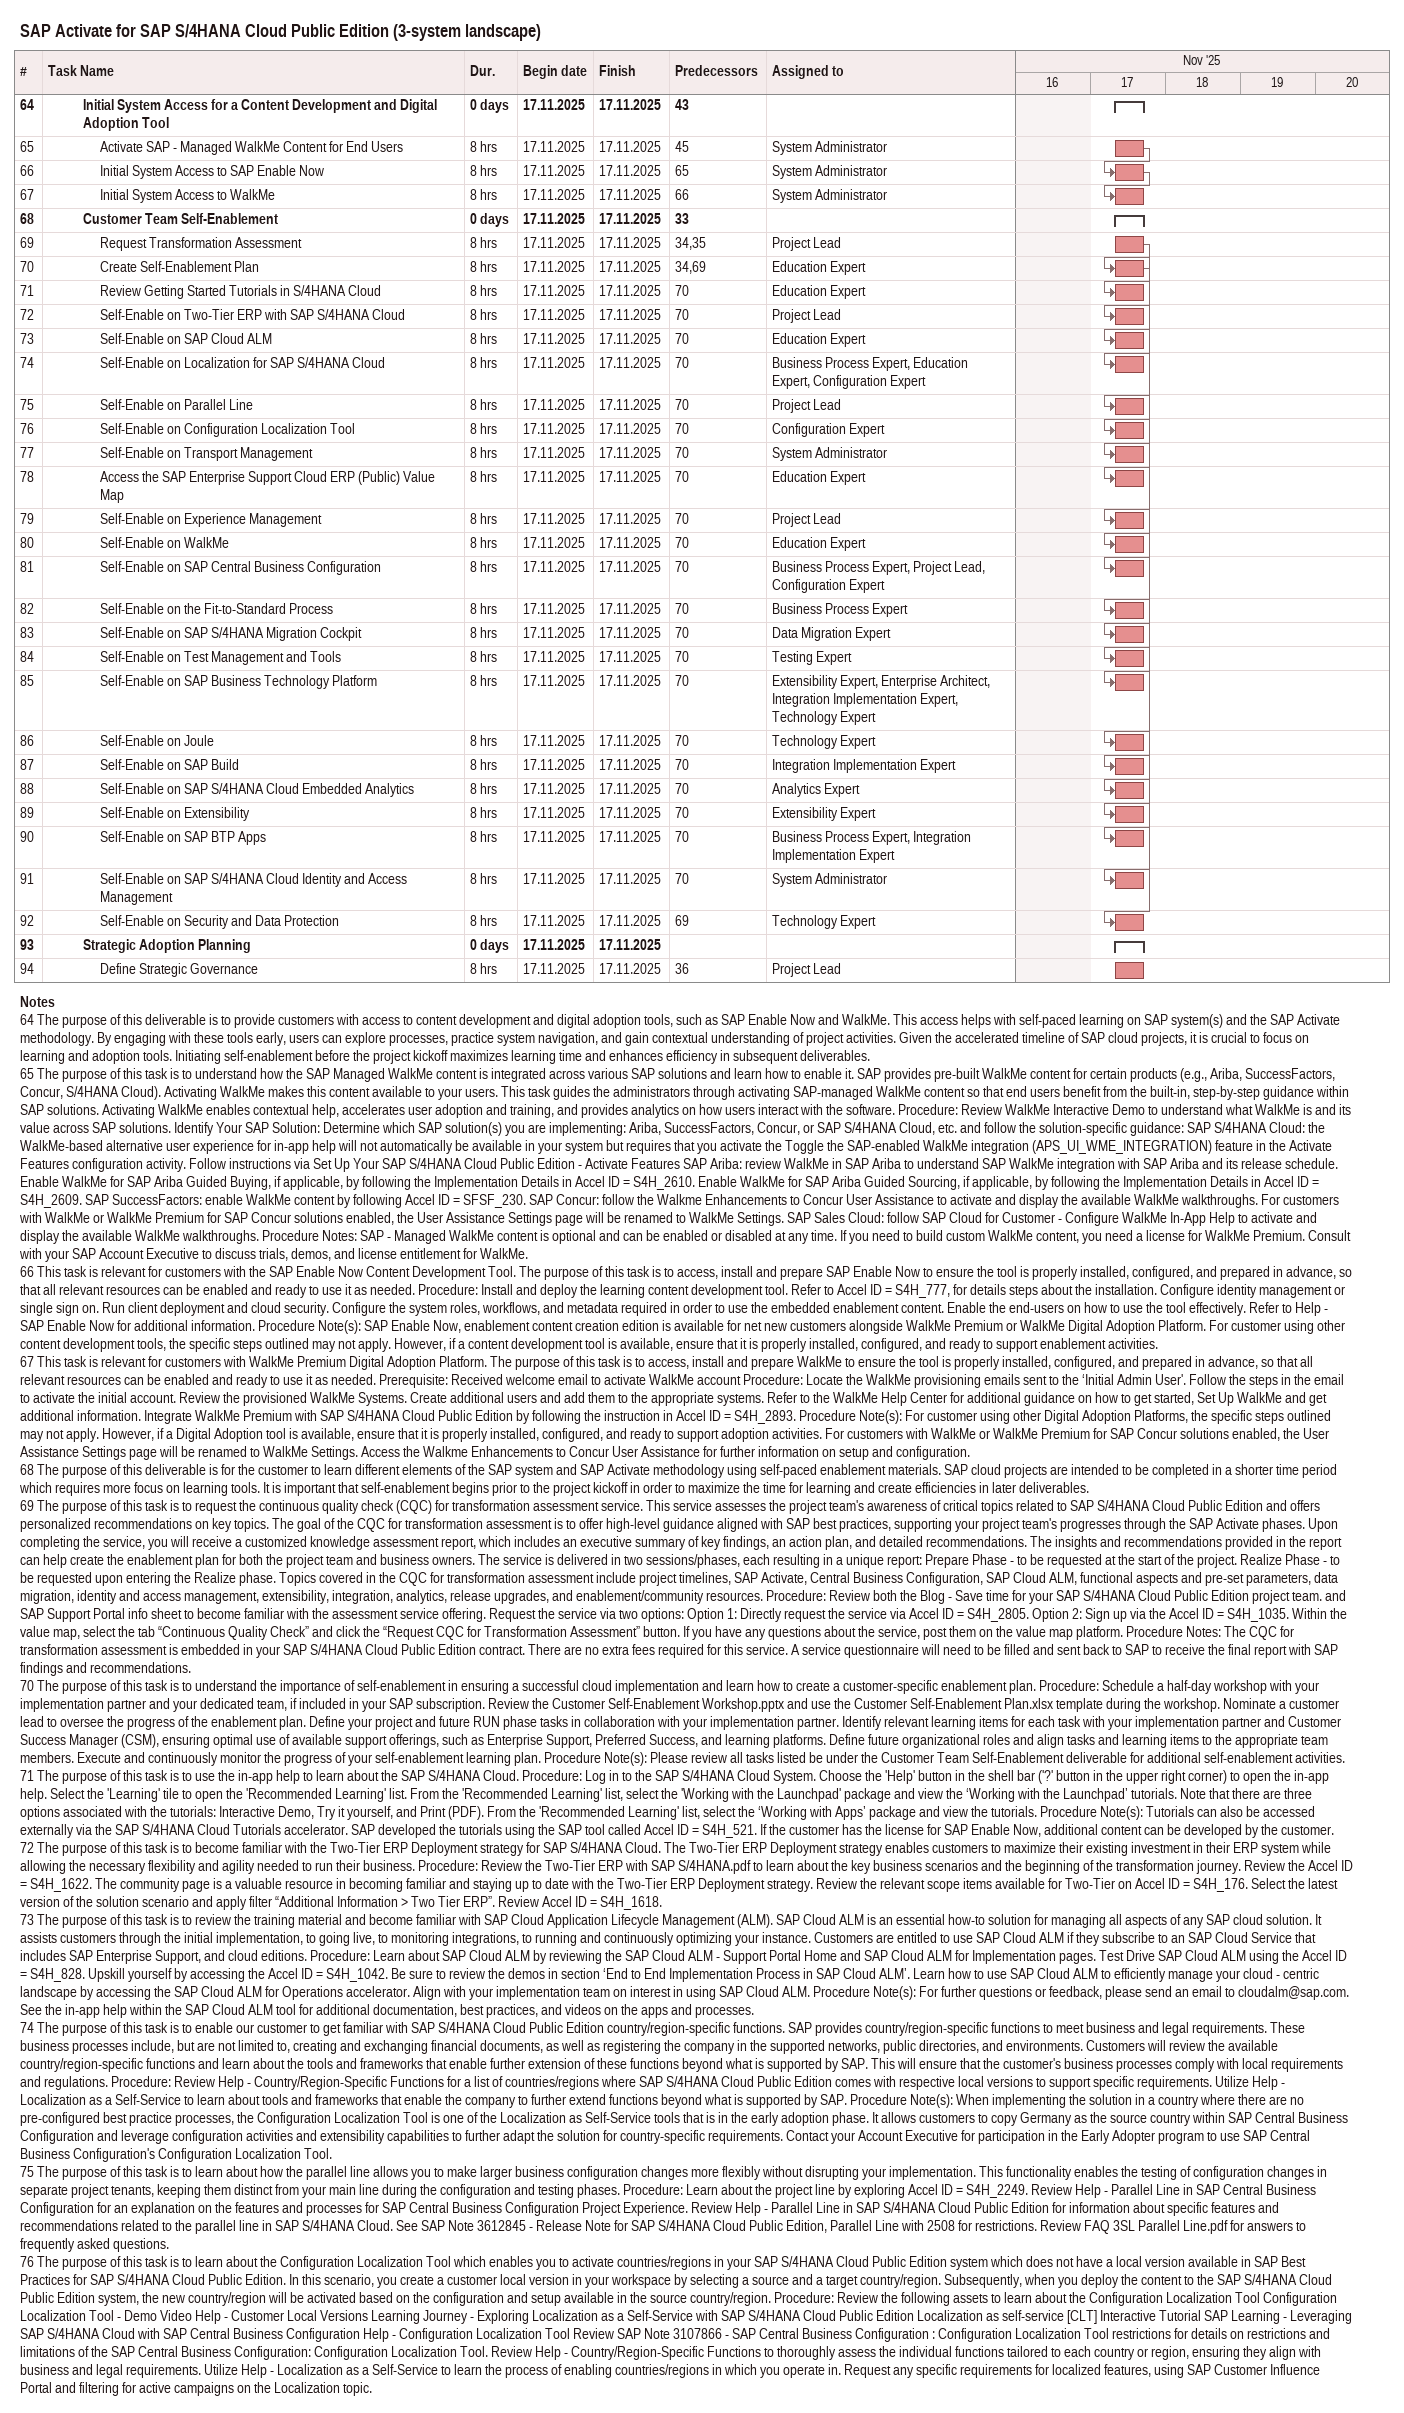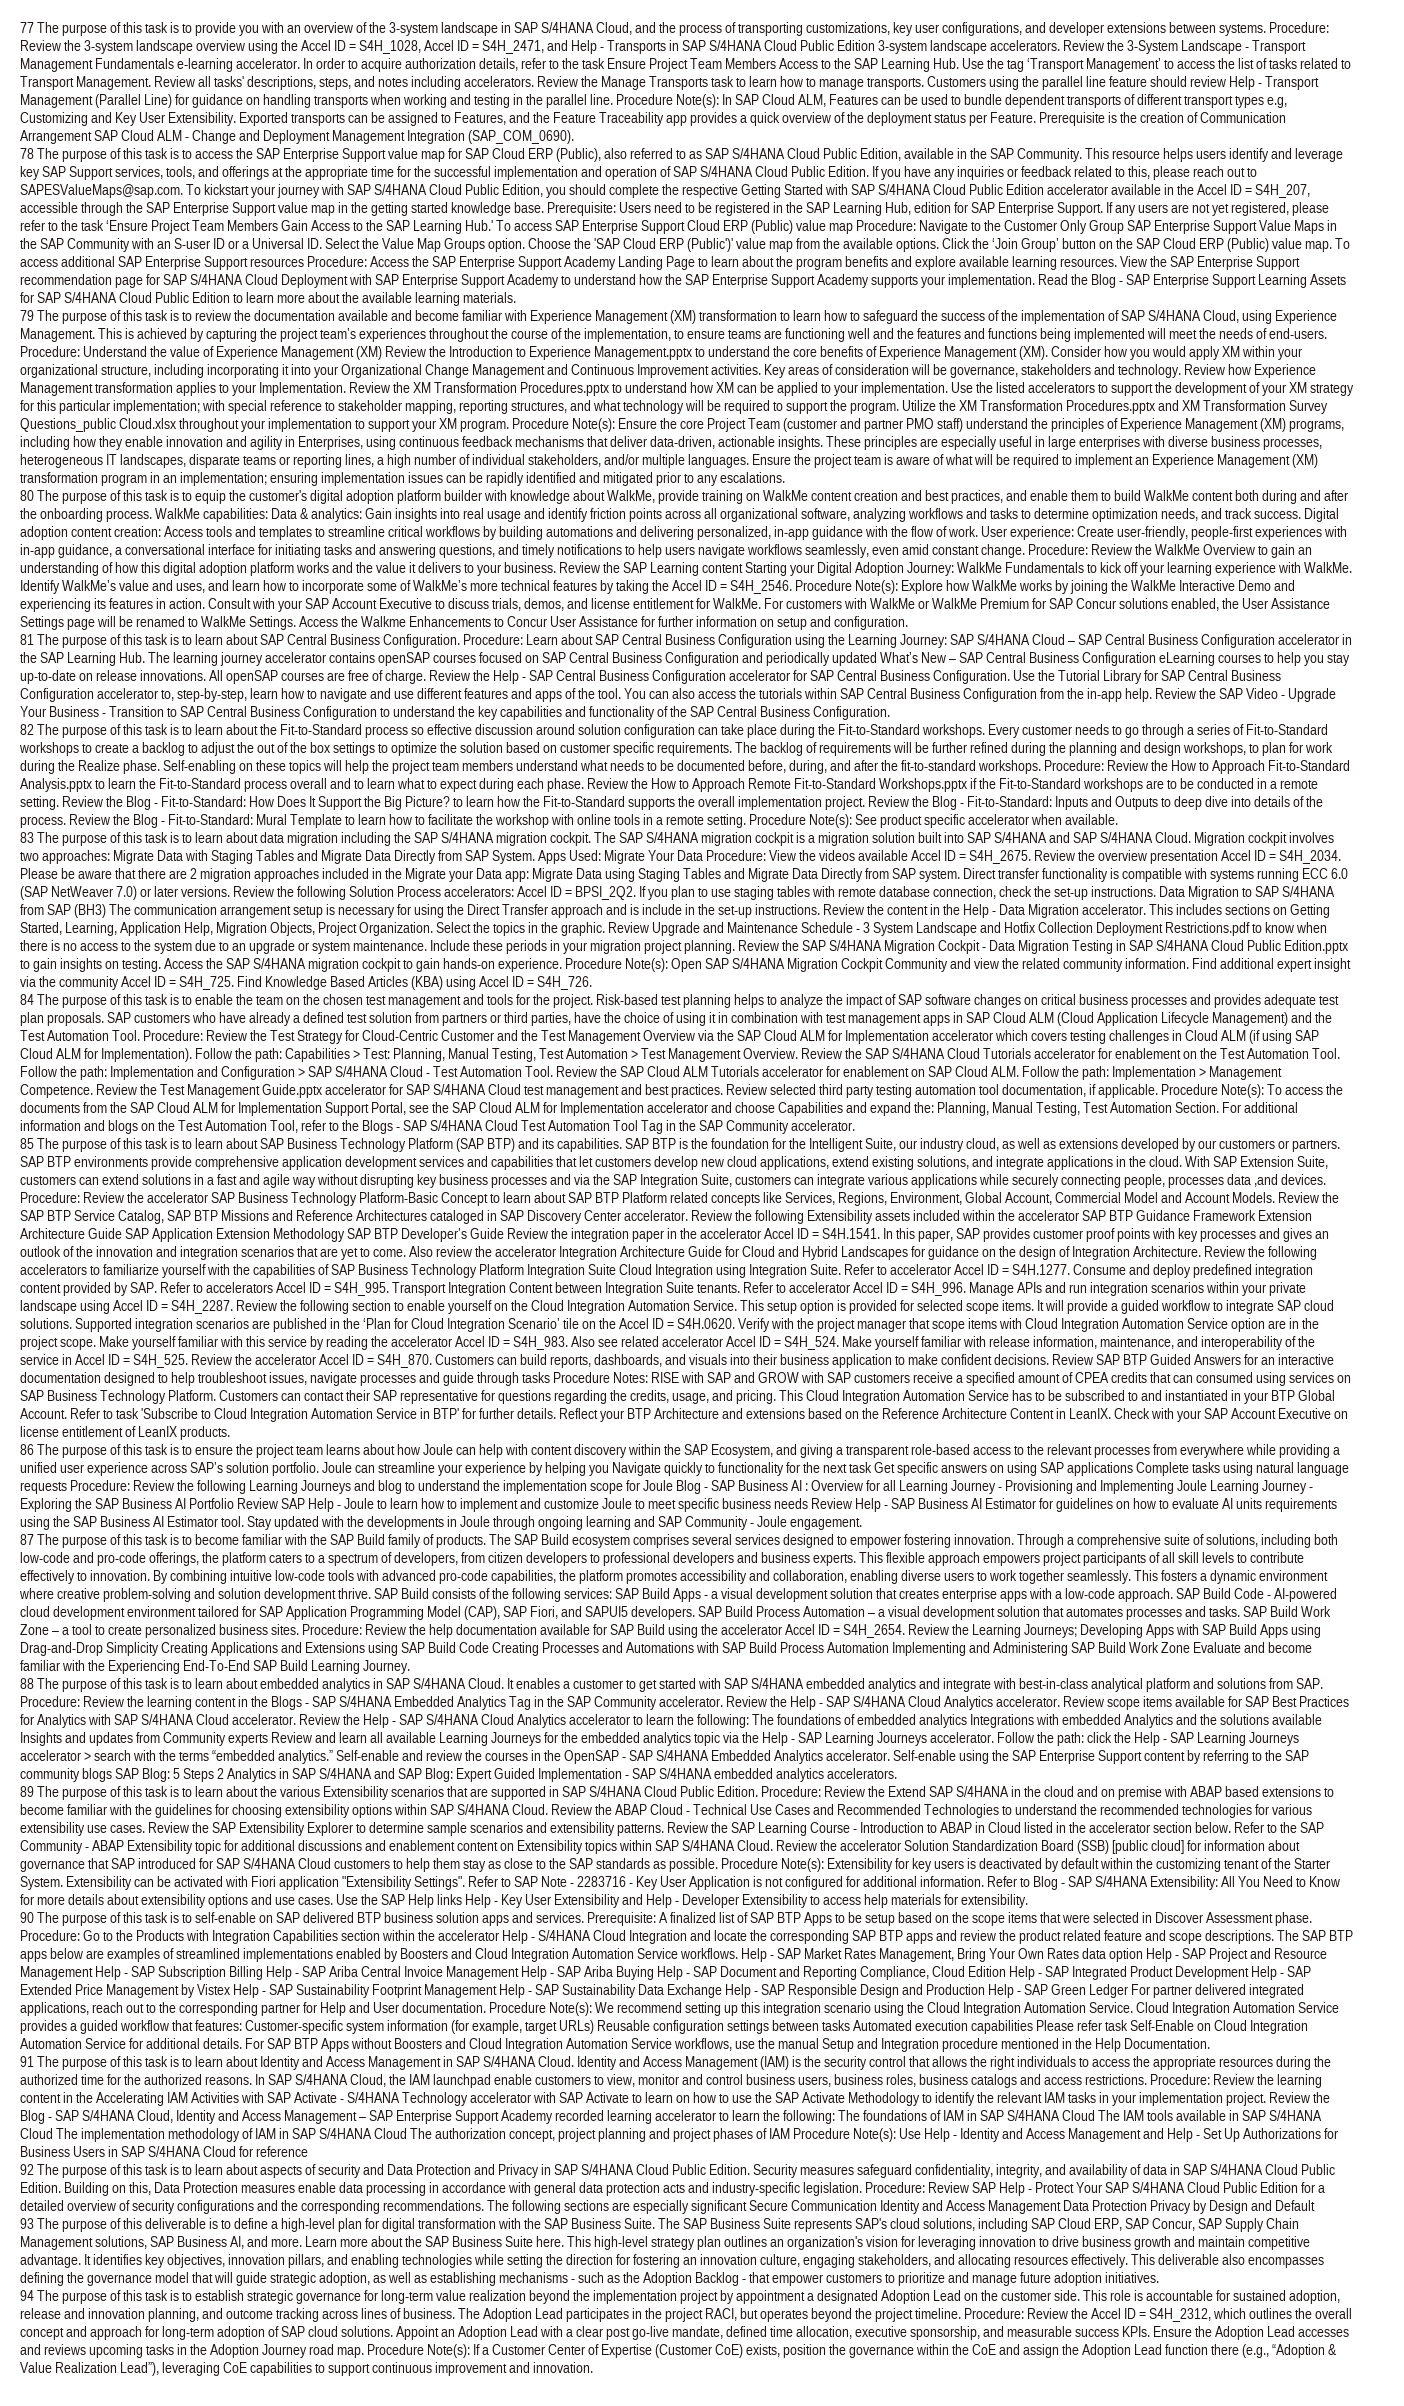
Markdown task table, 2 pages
SAP Activate for SAP S/4HANA Cloud Public Edition (3-system landscape)

| ID | Level | Task | Duration | Start | Finish | Predecessors | Resources |
|---|---|---|---|---|---|---|---|
| 64 | 3 | **Initial System Access for a Content Development and Digital Adoption Tool** | 0d | 2025-11-17 | 2025-11-17 | 43 |  |
| 65 | 4 | Activate SAP - Managed WalkMe Content for End Users | 8h | 2025-11-17 | 2025-11-17 | 45 | System Administrator |
| 66 | 4 | Initial System Access to SAP Enable Now | 8h | 2025-11-17 | 2025-11-17 | 65 | System Administrator |
| 67 | 4 | Initial System Access to WalkMe | 8h | 2025-11-17 | 2025-11-17 | 66 | System Administrator |
| 68 | 3 | **Customer Team Self-Enablement** | 0d | 2025-11-17 | 2025-11-17 | 33 |  |
| 69 | 4 | Request Transformation Assessment | 8h | 2025-11-17 | 2025-11-17 | 34, 35 | Project Lead |
| 70 | 4 | Create Self-Enablement Plan | 8h | 2025-11-17 | 2025-11-17 | 34, 69 | Education Expert |
| 71 | 4 | Review Getting Started Tutorials in S/4HANA Cloud | 8h | 2025-11-17 | 2025-11-17 | 70 | Education Expert |
| 72 | 4 | Self-Enable on Two-Tier ERP with SAP S/4HANA Cloud | 8h | 2025-11-17 | 2025-11-17 | 70 | Project Lead |
| 73 | 4 | Self-Enable on SAP Cloud ALM | 8h | 2025-11-17 | 2025-11-17 | 70 | Education Expert |
| 74 | 4 | Self-Enable on Localization for SAP S/4HANA Cloud | 8h | 2025-11-17 | 2025-11-17 | 70 | Business Process Expert, Education Expert, Configuration Expert |
| 75 | 4 | Self-Enable on Parallel Line | 8h | 2025-11-17 | 2025-11-17 | 70 | Project Lead |
| 76 | 4 | Self-Enable on Configuration Localization Tool | 8h | 2025-11-17 | 2025-11-17 | 70 | Configuration Expert |
| 77 | 4 | Self-Enable on Transport Management | 8h | 2025-11-17 | 2025-11-17 | 70 | System Administrator |
| 78 | 4 | Access the SAP Enterprise Support Cloud ERP (Public) Value Map | 8h | 2025-11-17 | 2025-11-17 | 70 | Education Expert |
| 79 | 4 | Self-Enable on Experience Management | 8h | 2025-11-17 | 2025-11-17 | 70 | Project Lead |
| 80 | 4 | Self-Enable on WalkMe | 8h | 2025-11-17 | 2025-11-17 | 70 | Education Expert |
| 81 | 4 | Self-Enable on SAP Central Business Configuration | 8h | 2025-11-17 | 2025-11-17 | 70 | Business Process Expert, Project Lead, Configuration Expert |
| 82 | 4 | Self-Enable on the Fit-to-Standard Process | 8h | 2025-11-17 | 2025-11-17 | 70 | Business Process Expert |
| 83 | 4 | Self-Enable on SAP S/4HANA Migration Cockpit | 8h | 2025-11-17 | 2025-11-17 | 70 | Data Migration Expert |
| 84 | 4 | Self-Enable on Test Management and Tools | 8h | 2025-11-17 | 2025-11-17 | 70 | Testing Expert |
| 85 | 4 | Self-Enable on SAP Business Technology Platform | 8h | 2025-11-17 | 2025-11-17 | 70 | Extensibility Expert, Enterprise Architect, Integration Implementation Expert, Technology Expert |
| 86 | 4 | Self-Enable on Joule | 8h | 2025-11-17 | 2025-11-17 | 70 | Technology Expert |
| 87 | 4 | Self-Enable on SAP Build | 8h | 2025-11-17 | 2025-11-17 | 70 | Integration Implementation Expert |
| 88 | 4 | Self-Enable on SAP S/4HANA Cloud Embedded Analytics | 8h | 2025-11-17 | 2025-11-17 | 70 | Analytics Expert |
| 89 | 4 | Self-Enable on Extensibility | 8h | 2025-11-17 | 2025-11-17 | 70 | Extensibility Expert |
| 90 | 4 | Self-Enable on SAP BTP Apps | 8h | 2025-11-17 | 2025-11-17 | 70 | Business Process Expert, Integration Implementation Expert |
| 91 | 4 | Self-Enable on SAP S/4HANA Cloud Identity and Access Management | 8h | 2025-11-17 | 2025-11-17 | 70 | System Administrator |
| 92 | 4 | Self-Enable on Security and Data Protection | 8h | 2025-11-17 | 2025-11-17 | 69 | Technology Expert |
| 93 | 3 | **Strategic Adoption Planning** | 0d | 2025-11-17 | 2025-11-17 |  |  |
| 94 | 4 | Define Strategic Governance | 8h | 2025-11-17 | 2025-11-17 | 36 | Project Lead |

Notes
- 64: The purpose of this deliverable is to provide customers with access to content development and digital adoption tools, such as SAP Enable Now and WalkMe. This access helps with self-paced learning on SAP system(s) and the SAP Activate methodology. By engaging with these tools early, users can explore processes, practice system navigation, and gain contextual understanding of project activities. Given the accelerated timeline of SAP cloud projects, it is crucial to focus on learning and adoption tools. Initiating self-enablement before the project kickoff maximizes learning time and enhances efficiency in subsequent deliverables.
- 65: The purpose of this task is to understand how the SAP Managed WalkMe content is integrated across various SAP solutions and learn how to enable it. SAP provides pre‑built WalkMe content for certain products (e.g., Ariba, SuccessFactors, Concur, S/4HANA Cloud). Activating WalkMe makes this content available to your users. This task guides the administrators through activating SAP-managed WalkMe content so that end users benefit from the built-in, step-by-step guidance within SAP solutions. Activating WalkMe enables contextual help, accelerates user adoption and training, and provides analytics on how users interact with the software. Procedure: Review WalkMe Interactive Demo to understand what WalkMe is and its value across SAP solutions. Identify Your SAP Solution: Determine which SAP solution(s) you are implementing: Ariba, SuccessFactors, Concur, or SAP S/4HANA Cloud, etc. and follow the solution-specific guidance: SAP S/4HANA Cloud: the WalkMe-based alternative user experience for in-app help will not automatically be available in your system but requires that you activate the Toggle the SAP-enabled WalkMe integration (APS_UI_WME_INTEGRATION) feature in the Activate Features configuration activity. Follow instructions via Set Up Your SAP S/4HANA Cloud Public Edition - Activate Features SAP Ariba: review WalkMe in SAP Ariba to understand SAP WalkMe integration with SAP Ariba and its release schedule. Enable WalkMe for SAP Ariba Guided Buying, if applicable, by following the Implementation Details in Accel ID = S4H_2610. Enable WalkMe for SAP Ariba Guided Sourcing, if applicable, by following the Implementation Details in Accel ID = S4H_2609. SAP SuccessFactors: enable WalkMe content by following Accel ID = SFSF_230. SAP Concur: follow the Walkme Enhancements to Concur User Assistance to activate and display the available WalkMe walkthroughs. For customers with WalkMe or WalkMe Premium for SAP Concur solutions enabled, the User Assistance Settings page will be renamed to WalkMe Settings. SAP Sales Cloud: follow SAP Cloud for Customer - Configure WalkMe In-App Help to activate and display the available WalkMe walkthroughs. Procedure Notes: SAP - Managed WalkMe content is optional and can be enabled or disabled at any time. If you need to build custom WalkMe content, you need a license for WalkMe Premium. Consult with your SAP Account Executive to discuss trials, demos, and license entitlement for WalkMe.
- 66: This task is relevant for customers with the SAP Enable Now Content Development Tool. The purpose of this task is to access, install and prepare SAP Enable Now to ensure the tool is properly installed, configured, and prepared in advance, so that all relevant resources can be enabled and ready to use it as needed. Procedure: Install and deploy the learning content development tool. Refer to Accel ID = S4H_777, for details steps about the installation. Configure identity management or single sign on. Run client deployment and cloud security. Configure the system roles, workflows, and metadata required in order to use the embedded enablement content. Enable the end-users on how to use the tool effectively. Refer to Help - SAP Enable Now for additional information. Procedure Note(s): SAP Enable Now, enablement content creation edition is available for net new customers alongside WalkMe Premium or WalkMe Digital Adoption Platform. For customer using other content development tools, the specific steps outlined may not apply. However, if a content development tool is available, ensure that it is properly installed, configured, and ready to support enablement activities.
- 67: This task is relevant for customers with WalkMe Premium Digital Adoption Platform. The purpose of this task is to access, install and prepare WalkMe to ensure the tool is properly installed, configured, and prepared in advance, so that all relevant resources can be enabled and ready to use it as needed. Prerequisite: Received welcome email to activate WalkMe account Procedure: Locate the WalkMe provisioning emails sent to the ‘Initial Admin User'. Follow the steps in the email to activate the initial account. Review the provisioned WalkMe Systems. Create additional users and add them to the appropriate systems. Refer to the WalkMe Help Center for additional guidance on how to get started, Set Up WalkMe and get additional information. Integrate WalkMe Premium with SAP S/4HANA Cloud Public Edition by following the instruction in Accel ID = S4H_2893. Procedure Note(s): For customer using other Digital Adoption Platforms, the specific steps outlined may not apply. However, if a Digital Adoption tool is available, ensure that it is properly installed, configured, and ready to support adoption activities. For customers with WalkMe or WalkMe Premium for SAP Concur solutions enabled, the User Assistance Settings page will be renamed to WalkMe Settings. Access the Walkme Enhancements to Concur User Assistance for further information on setup and configuration.
- 68: The purpose of this deliverable is for the customer to learn different elements of the SAP system and SAP Activate methodology using self-paced enablement materials. SAP cloud projects are intended to be completed in a shorter time period which requires more focus on learning tools. It is important that self-enablement begins prior to the project kickoff in order to maximize the time for learning and create efficiencies in later deliverables.
- 69: The purpose of this task is to request the continuous quality check (CQC) for transformation assessment service. This service assesses the project team's awareness of critical topics related to SAP S/4HANA Cloud Public Edition and offers personalized recommendations on key topics. The goal of the CQC for transformation assessment is to offer high-level guidance aligned with SAP best practices, supporting your project team's progresses through the SAP Activate phases. Upon completing the service, you will receive a customized knowledge assessment report, which includes an executive summary of key findings, an action plan, and detailed recommendations. The insights and recommendations provided in the report can help create the enablement plan for both the project team and business owners. The service is delivered in two sessions/phases, each resulting in a unique report: Prepare Phase - to be requested at the start of the project. Realize Phase - to be requested upon entering the Realize phase. Topics covered in the CQC for transformation assessment include project timelines, SAP Activate, Central Business Configuration, SAP Cloud ALM, functional aspects and pre-set parameters, data migration, identity and access management, extensibility, integration, analytics, release upgrades, and enablement/community resources. Procedure: Review both the Blog - Save time for your SAP S/4HANA Cloud Public Edition project team. and SAP Support Portal info sheet to become familiar with the assessment service offering. Request the service via two options: Option 1: Directly request the service via Accel ID = S4H_2805. Option 2: Sign up via the Accel ID = S4H_1035. Within the value map, select the tab “Continuous Quality Check” and click the “Request CQC for Transformation Assessment” button. If you have any questions about the service, post them on the value map platform. Procedure Notes: The CQC for transformation assessment is embedded in your SAP S/4HANA Cloud Public Edition contract. There are no extra fees required for this service. A service questionnaire will need to be filled and sent back to SAP to receive the final report with SAP findings and recommendations.
- 70: The purpose of this task is to understand the importance of self-enablement in ensuring a successful cloud implementation and learn how to create a customer-specific enablement plan. Procedure: Schedule a half-day workshop with your implementation partner and your dedicated team, if included in your SAP subscription. Review the Customer Self-Enablement Workshop.pptx and use the Customer Self-Enablement Plan.xlsx template during the workshop. Nominate a customer lead to oversee the progress of the enablement plan. Define your project and future RUN phase tasks in collaboration with your implementation partner. Identify relevant learning items for each task with your implementation partner and Customer Success Manager (CSM), ensuring optimal use of available support offerings, such as Enterprise Support, Preferred Success, and learning platforms. Define future organizational roles and align tasks and learning items to the appropriate team members. Execute and continuously monitor the progress of your self-enablement learning plan. Procedure Note(s): Please review all tasks listed be under the Customer Team Self-Enablement deliverable for additional self-enablement activities.
- 71: The purpose of this task is to use the in-app help to learn about the SAP S/4HANA Cloud. Procedure: Log in to the SAP S/4HANA Cloud System. Choose the 'Help' button in the shell bar ('?' button in the upper right corner) to open the in-app help. Select the 'Learning' tile to open the 'Recommended Learning' list. From the 'Recommended Learning' list, select the 'Working with the Launchpad' package and view the ‘Working with the Launchpad’ tutorials. Note that there are three options associated with the tutorials: Interactive Demo, Try it yourself, and Print (PDF). From the 'Recommended Learning' list, select the ‘Working with Apps’ package and view the tutorials. Procedure Note(s): Tutorials can also be accessed externally via the SAP S/4HANA Cloud Tutorials accelerator. SAP developed the tutorials using the SAP tool called Accel ID = S4H_521. If the customer has the license for SAP Enable Now, additional content can be developed by the customer.
- 72: The purpose of this task is to become familiar with the Two-Tier ERP Deployment strategy for SAP S/4HANA Cloud. The Two-Tier ERP Deployment strategy enables customers to maximize their existing investment in their ERP system while allowing the necessary flexibility and agility needed to run their business. Procedure: Review the Two-Tier ERP with SAP S/4HANA.pdf to learn about the key business scenarios and the beginning of the transformation journey. Review the Accel ID = S4H_1622. The community page is a valuable resource in becoming familiar and staying up to date with the Two-Tier ERP Deployment strategy. Review the relevant scope items available for Two-Tier on Accel ID = S4H_176. Select the latest version of the solution scenario and apply filter “Additional Information > Two Tier ERP”. Review Accel ID = S4H_1618.
- 73: The purpose of this task is to review the training material and become familiar with SAP Cloud Application Lifecycle Management (ALM). SAP Cloud ALM is an essential how-to solution for managing all aspects of any SAP cloud solution. It assists customers through the initial implementation, to going live, to monitoring integrations, to running and continuously optimizing your instance. Customers are entitled to use SAP Cloud ALM if they subscribe to an SAP Cloud Service that includes SAP Enterprise Support, and cloud editions. Procedure: Learn about SAP Cloud ALM by reviewing the SAP Cloud ALM - Support Portal Home and SAP Cloud ALM for Implementation pages. Test Drive SAP Cloud ALM using the Accel ID = S4H_828. Upskill yourself by accessing the Accel ID = S4H_1042. Be sure to review the demos in section ‘End to End Implementation Process in SAP Cloud ALM’. Learn how to use SAP Cloud ALM to efficiently manage your cloud - centric landscape by accessing the SAP Cloud ALM for Operations accelerator. Align with your implementation team on interest in using SAP Cloud ALM. Procedure Note(s): For further questions or feedback, please send an email to cloudalm@sap.com. See the in-app help within the SAP Cloud ALM tool for additional documentation, best practices, and videos on the apps and processes.
- 74: The purpose of this task is to enable our customer to get familiar with SAP S/4HANA Cloud Public Edition country/region-specific functions. SAP provides country/region-specific functions to meet business and legal requirements. These business processes include, but are not limited to, creating and exchanging financial documents, as well as registering the company in the supported networks, public directories, and environments. Customers will review the available country/region-specific functions and learn about the tools and frameworks that enable further extension of these functions beyond what is supported by SAP. This will ensure that the customer's business processes comply with local requirements and regulations. Procedure: Review Help - Country/Region-Specific Functions for a list of countries/regions where SAP S/4HANA Cloud Public Edition comes with respective local versions to support specific requirements. Utilize Help - Localization as a Self-Service to learn about tools and frameworks that enable the company to further extend functions beyond what is supported by SAP. Procedure Note(s): When implementing the solution in a country where there are no pre-configured best practice processes, the Configuration Localization Tool is one of the Localization as Self-Service tools that is in the early adoption phase. It allows customers to copy Germany as the source country within SAP Central Business Configuration and leverage configuration activities and extensibility capabilities to further adapt the solution for country-specific requirements. Contact your Account Executive for participation in the Early Adopter program to use SAP Central Business Configuration's Configuration Localization Tool.
- 75: The purpose of this task is to learn about how the parallel line allows you to make larger business configuration changes more flexibly without disrupting your implementation. This functionality enables the testing of configuration changes in separate project tenants, keeping them distinct from your main line during the configuration and testing phases. Procedure: Learn about the project line by exploring Accel ID = S4H_2249. Review Help - Parallel Line in SAP Central Business Configuration for an explanation on the features and processes for SAP Central Business Configuration Project Experience. Review Help - Parallel Line in SAP S/4HANA Cloud Public Edition for information about specific features and recommendations related to the parallel line in SAP S/4HANA Cloud. See SAP Note 3612845 - Release Note for SAP S/4HANA Cloud Public Edition, Parallel Line with 2508 for restrictions. Review FAQ 3SL Parallel Line.pdf for answers to frequently asked questions.
- 76: The purpose of this task is to learn about the Configuration Localization Tool which enables you to activate countries/regions in your SAP S/4HANA Cloud Public Edition system which does not have a local version available in SAP Best Practices for SAP S/4HANA Cloud Public Edition. In this scenario, you create a customer local version in your workspace by selecting a source and a target country/region. Subsequently, when you deploy the content to the SAP S/4HANA Cloud Public Edition system, the new country/region will be activated based on the configuration and setup available in the source country/region. Procedure: Review the following assets to learn about the Configuration Localization Tool Configuration Localization Tool - Demo Video Help - Customer Local Versions Learning Journey - Exploring Localization as a Self-Service with SAP S/4HANA Cloud Public Edition Localization as self-service [CLT] Interactive Tutorial SAP Learning - Leveraging SAP S/4HANA Cloud with SAP Central Business Configuration Help - Configuration Localization Tool Review SAP Note 3107866 - SAP Central Business Configuration : Configuration Localization Tool restrictions for details on restrictions and limitations of the SAP Central Business Configuration: Configuration Localization Tool. Review Help - Country/Region-Specific Functions to thoroughly assess the individual functions tailored to each country or region, ensuring they align with business and legal requirements. Utilize Help - Localization as a Self-Service to learn the process of enabling countries/regions in which you operate in. Request any specific requirements for localized features, using SAP Customer Influence Portal and filtering for active campaigns on the Localization topic.
- 77: The purpose of this task is to provide you with an overview of the 3-system landscape in SAP S/4HANA Cloud, and the process of transporting customizations, key user configurations, and developer extensions between systems. Procedure: Review the 3-system landscape overview using the Accel ID = S4H_1028, Accel ID = S4H_2471, and Help - Transports in SAP S/4HANA Cloud Public Edition 3-system landscape accelerators. Review the 3-System Landscape - Transport Management Fundamentals e-learning accelerator. In order to acquire authorization details, refer to the task Ensure Project Team Members Access to the SAP Learning Hub. Use the tag ‘Transport Management’ to access the list of tasks related to Transport Management. Review all tasks' descriptions, steps, and notes including accelerators. Review the Manage Transports task to learn how to manage transports. Customers using the parallel line feature should review Help - Transport Management (Parallel Line) for guidance on handling transports when working and testing in the parallel line. Procedure Note(s): In SAP Cloud ALM, Features can be used to bundle dependent transports of different transport types e.g, Customizing and Key User Extensibility. Exported transports can be assigned to Features, and the Feature Traceability app provides a quick overview of the deployment status per Feature. Prerequisite is the creation of Communication Arrangement SAP Cloud ALM - Change and Deployment Management Integration (SAP_COM_0690).
- 78: The purpose of this task is to access the SAP Enterprise Support value map for SAP Cloud ERP (Public), also referred to as SAP S/4HANA Cloud Public Edition, available in the SAP Community. This resource helps users identify and leverage key SAP Support services, tools, and offerings at the appropriate time for the successful implementation and operation of SAP S/4HANA Cloud Public Edition. If you have any inquiries or feedback related to this, please reach out to SAPESValueMaps@sap.com. To kickstart your journey with SAP S/4HANA Cloud Public Edition, you should complete the respective Getting Started with SAP S/4HANA Cloud Public Edition accelerator available in the Accel ID = S4H_207, accessible through the SAP Enterprise Support value map in the getting started knowledge base. Prerequisite: Users need to be registered in the SAP Learning Hub, edition for SAP Enterprise Support. If any users are not yet registered, please refer to the task ‘Ensure Project Team Members Gain Access to the SAP Learning Hub.' To access SAP Enterprise Support Cloud ERP (Public) value map Procedure: Navigate to the Customer Only Group SAP Enterprise Support Value Maps in the SAP Community with an S-user ID or a Universal ID. Select the Value Map Groups option. Choose the 'SAP Cloud ERP (Public')' value map from the available options. Click the ‘Join Group’ button on the SAP Cloud ERP (Public) value map. To access additional SAP Enterprise Support resources Procedure: Access the SAP Enterprise Support Academy Landing Page to learn about the program benefits and explore available learning resources. View the SAP Enterprise Support recommendation page for SAP S/4HANA Cloud Deployment with SAP Enterprise Support Academy to understand how the SAP Enterprise Support Academy supports your implementation. Read the Blog - SAP Enterprise Support Learning Assets for SAP S/4HANA Cloud Public Edition to learn more about the available learning materials.
- 79: The purpose of this task is to review the documentation available and become familiar with Experience Management (XM) transformation to learn how to safeguard the success of the implementation of SAP S/4HANA Cloud, using Experience Management. This is achieved by capturing the project team’s experiences throughout the course of the implementation, to ensure teams are functioning well and the features and functions being implemented will meet the needs of end-users. Procedure: Understand the value of Experience Management (XM) Review the Introduction to Experience Management.pptx to understand the core benefits of Experience Management (XM). Consider how you would apply XM within your organizational structure, including incorporating it into your Organizational Change Management and Continuous Improvement activities. Key areas of consideration will be governance, stakeholders and technology. Review how Experience Management transformation applies to your Implementation. Review the XM Transformation Procedures.pptx to understand how XM can be applied to your implementation. Use the listed accelerators to support the development of your XM strategy for this particular implementation; with special reference to stakeholder mapping, reporting structures, and what technology will be required to support the program. Utilize the XM Transformation Procedures.pptx and XM Transformation Survey Questions_public Cloud.xlsx throughout your implementation to support your XM program. Procedure Note(s): Ensure the core Project Team (customer and partner PMO staff) understand the principles of Experience Management (XM) programs, including how they enable innovation and agility in Enterprises, using continuous feedback mechanisms that deliver data-driven, actionable insights. These principles are especially useful in large enterprises with diverse business processes, heterogeneous IT landscapes, disparate teams or reporting lines, a high number of individual stakeholders, and/or multiple languages. Ensure the project team is aware of what will be required to implement an Experience Management (XM) transformation program in an implementation; ensuring implementation issues can be rapidly identified and mitigated prior to any escalations.
- 80: The purpose of this task is to equip the customer's digital adoption platform builder with knowledge about WalkMe, provide training on WalkMe content creation and best practices, and enable them to build WalkMe content both during and after the onboarding process. WalkMe capabilities: Data & analytics: Gain insights into real usage and identify friction points across all organizational software, analyzing workflows and tasks to determine optimization needs, and track success. Digital adoption content creation: Access tools and templates to streamline critical workflows by building automations and delivering personalized, in-app guidance with the flow of work. User experience: Create user-friendly, people-first experiences with in-app guidance, a conversational interface for initiating tasks and answering questions, and timely notifications to help users navigate workflows seamlessly, even amid constant change. Procedure: Review the WalkMe Overview to gain an understanding of how this digital adoption platform works and the value it delivers to your business. Review the SAP Learning content Starting your Digital Adoption Journey: WalkMe Fundamentals to kick off your learning experience with WalkMe. Identify WalkMe’s value and uses, and learn how to incorporate some of WalkMe’s more technical features by taking the Accel ID = S4H_2546. Procedure Note(s): Explore how WalkMe works by joining the WalkMe Interactive Demo and experiencing its features in action. Consult with your SAP Account Executive to discuss trials, demos, and license entitlement for WalkMe. For customers with WalkMe or WalkMe Premium for SAP Concur solutions enabled, the User Assistance Settings page will be renamed to WalkMe Settings. Access the Walkme Enhancements to Concur User Assistance for further information on setup and configuration.
- 81: The purpose of this task is to learn about SAP Central Business Configuration. Procedure: Learn about SAP Central Business Configuration using the Learning Journey: SAP S/4HANA Cloud – SAP Central Business Configuration accelerator in the SAP Learning Hub. The learning journey accelerator contains openSAP courses focused on SAP Central Business Configuration and periodically updated What’s New – SAP Central Business Configuration eLearning courses to help you stay up-to-date on release innovations. All openSAP courses are free of charge. Review the Help - SAP Central Business Configuration accelerator for SAP Central Business Configuration. Use the Tutorial Library for SAP Central Business Configuration accelerator to, step-by-step, learn how to navigate and use different features and apps of the tool. You can also access the tutorials within SAP Central Business Configuration from the in-app help. Review the SAP Video - Upgrade Your Business - Transition to SAP Central Business Configuration to understand the key capabilities and functionality of the SAP Central Business Configuration.
- 82: The purpose of this task is to learn about the Fit-to-Standard process so effective discussion around solution configuration can take place during the Fit-to-Standard workshops. Every customer needs to go through a series of Fit-to-Standard workshops to create a backlog to adjust the out of the box settings to optimize the solution based on customer specific requirements. The backlog of requirements will be further refined during the planning and design workshops, to plan for work during the Realize phase. Self-enabling on these topics will help the project team members understand what needs to be documented before, during, and after the fit-to-standard workshops. Procedure: Review the How to Approach Fit-to-Standard Analysis.pptx to learn the Fit-to-Standard process overall and to learn what to expect during each phase. Review the How to Approach Remote Fit-to-Standard Workshops.pptx if the Fit-to-Standard workshops are to be conducted in a remote setting. Review the Blog - Fit-to-Standard: How Does It Support the Big Picture? to learn how the Fit-to-Standard supports the overall implementation project. Review the Blog - Fit-to-Standard: Inputs and Outputs to deep dive into details of the process. Review the Blog - Fit-to-Standard: Mural Template to learn how to facilitate the workshop with online tools in a remote setting. Procedure Note(s): See product specific accelerator when available.
- 83: The purpose of this task is to learn about data migration including the SAP S/4HANA migration cockpit. The SAP S/4HANA migration cockpit is a migration solution built into SAP S/4HANA and SAP S/4HANA Cloud. Migration cockpit involves two approaches: Migrate Data with Staging Tables and Migrate Data Directly from SAP System. Apps Used: Migrate Your Data Procedure: View the videos available Accel ID = S4H_2675. Review the overview presentation Accel ID = S4H_2034. Please be aware that there are 2 migration approaches included in the Migrate your Data app: Migrate Data using Staging Tables and Migrate Data Directly from SAP system. Direct transfer functionality is compatible with systems running ECC 6.0 (SAP NetWeaver 7.0) or later versions. Review the following Solution Process accelerators: Accel ID = BPSI_2Q2. If you plan to use staging tables with remote database connection, check the set-up instructions. Data Migration to SAP S/4HANA from SAP (BH3) The communication arrangement setup is necessary for using the Direct Transfer approach and is include in the set-up instructions. Review the content in the Help - Data Migration accelerator. This includes sections on Getting Started, Learning, Application Help, Migration Objects, Project Organization. Select the topics in the graphic. Review Upgrade and Maintenance Schedule - 3 System Landscape and Hotfix Collection Deployment Restrictions.pdf to know when there is no access to the system due to an upgrade or system maintenance. Include these periods in your migration project planning. Review the SAP S/4HANA Migration Cockpit - Data Migration Testing in SAP S/4HANA Cloud Public Edition.pptx to gain insights on testing. Access the SAP S/4HANA migration cockpit to gain hands-on experience. Procedure Note(s): Open SAP S/4HANA Migration Cockpit Community and view the related community information. Find additional expert insight via the community Accel ID = S4H_725. Find Knowledge Based Articles (KBA) using Accel ID = S4H_726.
- 84: The purpose of this task is to enable the team on the chosen test management and tools for the project. Risk-based test planning helps to analyze the impact of SAP software changes on critical business processes and provides adequate test plan proposals. SAP customers who have already a defined test solution from partners or third parties, have the choice of using it in combination with test management apps in SAP Cloud ALM (Cloud Application Lifecycle Management) and the Test Automation Tool. Procedure: Review the Test Strategy for Cloud-Centric Customer and the Test Management Overview via the SAP Cloud ALM for Implementation accelerator which covers testing challenges in Cloud ALM (if using SAP Cloud ALM for Implementation). Follow the path: Capabilities > Test: Planning, Manual Testing, Test Automation > Test Management Overview. Review the SAP S/4HANA Cloud Tutorials accelerator for enablement on the Test Automation Tool. Follow the path: Implementation and Configuration > SAP S/4HANA Cloud - Test Automation Tool. Review the SAP Cloud ALM Tutorials accelerator for enablement on SAP Cloud ALM. Follow the path: Implementation > Management Competence. Review the Test Management Guide.pptx accelerator for SAP S/4HANA Cloud test management and best practices. Review selected third party testing automation tool documentation, if applicable. Procedure Note(s): To access the documents from the SAP Cloud ALM for Implementation Support Portal, see the SAP Cloud ALM for Implementation accelerator and choose Capabilities and expand the: Planning, Manual Testing, Test Automation Section. For additional information and blogs on the Test Automation Tool, refer to the Blogs - SAP S/4HANA Cloud Test Automation Tool Tag in the SAP Community accelerator.
- 85: The purpose of this task is to learn about SAP Business Technology Platform (SAP BTP) and its capabilities. SAP BTP is the foundation for the Intelligent Suite, our industry cloud, as well as extensions developed by our customers or partners. SAP BTP environments provide comprehensive application development services and capabilities that let customers develop new cloud applications, extend existing solutions, and integrate applications in the cloud. With SAP Extension Suite, customers can extend solutions in a fast and agile way without disrupting key business processes and via the SAP Integration Suite, customers can integrate various applications while securely connecting people, processes data ,and devices. Procedure: Review the accelerator SAP Business Technology Platform-Basic Concept to learn about SAP BTP Platform related concepts like Services, Regions, Environment, Global Account, Commercial Model and Account Models. Review the SAP BTP Service Catalog, SAP BTP Missions and Reference Architectures cataloged in SAP Discovery Center accelerator. Review the following Extensibility assets included within the accelerator SAP BTP Guidance Framework Extension Architecture Guide SAP Application Extension Methodology SAP BTP Developer’s Guide Review the integration paper in the accelerator Accel ID = S4H.1541. In this paper, SAP provides customer proof points with key processes and gives an outlook of the innovation and integration scenarios that are yet to come. Also review the accelerator Integration Architecture Guide for Cloud and Hybrid Landscapes for guidance on the design of Integration Architecture. Review the following accelerators to familiarize yourself with the capabilities of SAP Business Technology Platform Integration Suite Cloud Integration using Integration Suite. Refer to accelerator Accel ID = S4H.1277. Consume and deploy predefined integration content provided by SAP. Refer to accelerators Accel ID = S4H_995. Transport Integration Content between Integration Suite tenants. Refer to accelerator Accel ID = S4H_996. Manage APIs and run integration scenarios within your private landscape using Accel ID = S4H_2287. Review the following section to enable yourself on the Cloud Integration Automation Service. This setup option is provided for selected scope items. It will provide a guided workflow to integrate SAP cloud solutions. Supported integration scenarios are published in the ‘Plan for Cloud Integration Scenario’ tile on the Accel ID = S4H.0620. Verify with the project manager that scope items with Cloud Integration Automation Service option are in the project scope. Make yourself familiar with this service by reading the accelerator Accel ID = S4H_983. Also see related accelerator Accel ID = S4H_524. Make yourself familiar with release information, maintenance, and interoperability of the service in Accel ID = S4H_525. Review the accelerator Accel ID = S4H_870. Customers can build reports, dashboards, and visuals into their business application to make confident decisions. Review SAP BTP Guided Answers for an interactive documentation designed to help troubleshoot issues, navigate processes and guide through tasks Procedure Notes: RISE with SAP and GROW with SAP customers receive a specified amount of CPEA credits that can consumed using services on SAP Business Technology Platform. Customers can contact their SAP representative for questions regarding the credits, usage, and pricing. This Cloud Integration Automation Service has to be subscribed to and instantiated in your BTP Global Account. Refer to task 'Subscribe to Cloud Integration Automation Service in BTP' for further details. Reflect your BTP Architecture and extensions based on the Reference Architecture Content in LeanIX. Check with your SAP Account Executive on license entitlement of LeanIX products.
- 86: The purpose of this task is to ensure the project team learns about how Joule can help with content discovery within the SAP Ecosystem, and giving a transparent role-based access to the relevant processes from everywhere while providing a unified user experience across SAP’s solution portfolio. Joule can streamline your experience by helping you Navigate quickly to functionality for the next task Get specific answers on using SAP applications Complete tasks using natural language requests Procedure: Review the following Learning Journeys and blog to understand the implementation scope for Joule Blog - SAP Business AI : Overview for all Learning Journey - Provisioning and Implementing Joule Learning Journey - Exploring the SAP Business AI Portfolio Review SAP Help - Joule to learn how to implement and customize Joule to meet specific business needs Review Help - SAP Business AI Estimator for guidelines on how to evaluate AI units requirements using the SAP Business AI Estimator tool. Stay updated with the developments in Joule through ongoing learning and SAP Community - Joule engagement.
- 87: The purpose of this task is to become familiar with the SAP Build family of products. The SAP Build ecosystem comprises several services designed to empower fostering innovation. Through a comprehensive suite of solutions, including both low-code and pro-code offerings, the platform caters to a spectrum of developers, from citizen developers to professional developers and business experts. This flexible approach empowers project participants of all skill levels to contribute effectively to innovation. By combining intuitive low-code tools with advanced pro-code capabilities, the platform promotes accessibility and collaboration, enabling diverse users to work together seamlessly. This fosters a dynamic environment where creative problem-solving and solution development thrive. SAP Build consists of the following services: SAP Build Apps - a visual development solution that creates enterprise apps with a low-code approach. SAP Build Code - AI-powered cloud development environment tailored for SAP Application Programming Model (CAP), SAP Fiori, and SAPUI5 developers. SAP Build Process Automation – a visual development solution that automates processes and tasks. SAP Build Work Zone – a tool to create personalized business sites. Procedure: Review the help documentation available for SAP Build using the accelerator Accel ID = S4H_2654. Review the Learning Journeys; Developing Apps with SAP Build Apps using Drag-and-Drop Simplicity Creating Applications and Extensions using SAP Build Code Creating Processes and Automations with SAP Build Process Automation Implementing and Administering SAP Build Work Zone Evaluate and become familiar with the Experiencing End-To-End SAP Build Learning Journey.
- 88: The purpose of this task is to learn about embedded analytics in SAP S/4HANA Cloud. It enables a customer to get started with SAP S/4HANA embedded analytics and integrate with best-in-class analytical platform and solutions from SAP. Procedure: Review the learning content in the Blogs - SAP S/4HANA Embedded Analytics Tag in the SAP Community accelerator. Review the Help - SAP S/4HANA Cloud Analytics accelerator. Review scope items available for SAP Best Practices for Analytics with SAP S/4HANA Cloud accelerator. Review the Help - SAP S/4HANA Cloud Analytics accelerator to learn the following: The foundations of embedded analytics Integrations with embedded Analytics and the solutions available Insights and updates from Community experts Review and learn all available Learning Journeys for the embedded analytics topic via the Help - SAP Learning Journeys accelerator. Follow the path: click the Help - SAP Learning Journeys accelerator > search with the terms “embedded analytics.” Self-enable and review the courses in the OpenSAP - SAP S/4HANA Embedded Analytics accelerator. Self-enable using the SAP Enterprise Support content by referring to the SAP community blogs SAP Blog: 5 Steps 2 Analytics in SAP S/4HANA and SAP Blog: Expert Guided Implementation - SAP S/4HANA embedded analytics accelerators.
- 89: The purpose of this task is to learn about the various Extensibility scenarios that are supported in SAP S/4HANA Cloud Public Edition. Procedure: Review the Extend SAP S/4HANA in the cloud and on premise with ABAP based extensions to become familiar with the guidelines for choosing extensibility options within SAP S/4HANA Cloud. Review the ABAP Cloud - Technical Use Cases and Recommended Technologies to understand the recommended technologies for various extensibility use cases. Review the SAP Extensibility Explorer to determine sample scenarios and extensibility patterns. Review the SAP Learning Course - Introduction to ABAP in Cloud listed in the accelerator section below. Refer to the SAP Community - ABAP Extensibility topic for additional discussions and enablement content on Extensibility topics within SAP S/4HANA Cloud. Review the accelerator Solution Standardization Board (SSB) [public cloud] for information about governance that SAP introduced for SAP S/4HANA Cloud customers to help them stay as close to the SAP standards as possible. Procedure Note(s): Extensibility for key users is deactivated by default within the customizing tenant of the Starter System. Extensibility can be activated with Fiori application "Extensibility Settings". Refer to SAP Note - 2283716 - Key User Application is not configured for additional information. Refer to Blog - SAP S/4HANA Extensibility: All You Need to Know for more details about extensibility options and use cases. Use the SAP Help links Help - Key User Extensibility and Help - Developer Extensibility to access help materials for extensibility.
- 90: The purpose of this task is to self-enable on SAP delivered BTP business solution apps and services. Prerequisite: A finalized list of SAP BTP Apps to be setup based on the scope items that were selected in Discover Assessment phase. Procedure: Go to the Products with Integration Capabilities section within the accelerator Help - S/4HANA Cloud Integration and locate the corresponding SAP BTP apps and review the product related feature and scope descriptions. The SAP BTP apps below are examples of streamlined implementations enabled by Boosters and Cloud Integration Automation Service workflows. Help - SAP Market Rates Management, Bring Your Own Rates data option Help - SAP Project and Resource Management Help - SAP Subscription Billing Help - SAP Ariba Central Invoice Management Help - SAP Ariba Buying Help - SAP Document and Reporting Compliance, Cloud Edition Help - SAP Integrated Product Development Help - SAP Extended Price Management by Vistex Help - SAP Sustainability Footprint Management Help - SAP Sustainability Data Exchange Help - SAP Responsible Design and Production Help - SAP Green Ledger For partner delivered integrated applications, reach out to the corresponding partner for Help and User documentation. Procedure Note(s): We recommend setting up this integration scenario using the Cloud Integration Automation Service. Cloud Integration Automation Service provides a guided workflow that features: Customer-specific system information (for example, target URLs) Reusable configuration settings between tasks Automated execution capabilities Please refer task Self-Enable on Cloud Integration Automation Service for additional details. For SAP BTP Apps without Boosters and Cloud Integration Automation Service workflows, use the manual Setup and Integration procedure mentioned in the Help Documentation.
- 91: The purpose of this task is to learn about Identity and Access Management in SAP S/4HANA Cloud. Identity and Access Management (IAM) is the security control that allows the right individuals to access the appropriate resources during the authorized time for the authorized reasons. In SAP S/4HANA Cloud, the IAM launchpad enable customers to view, monitor and control business users, business roles, business catalogs and access restrictions. Procedure: Review the learning content in the Accelerating IAM Activities with SAP Activate - S/4HANA Technology accelerator with SAP Activate to learn on how to use the SAP Activate Methodology to identify the relevant IAM tasks in your implementation project. Review the Blog - SAP S/4HANA Cloud, Identity and Access Management – SAP Enterprise Support Academy recorded learning accelerator to learn the following: The foundations of IAM in SAP S/4HANA Cloud The IAM tools available in SAP S/4HANA Cloud The implementation methodology of IAM in SAP S/4HANA Cloud The authorization concept, project planning and project phases of IAM Procedure Note(s): Use Help - Identity and Access Management and Help - Set Up Authorizations for Business Users in SAP S/4HANA Cloud for reference
- 92: The purpose of this task is to learn about aspects of security and Data Protection and Privacy in SAP S/4HANA Cloud Public Edition. Security measures safeguard confidentiality, integrity, and availability of data in SAP S/4HANA Cloud Public Edition. Building on this, Data Protection measures enable data processing in accordance with general data protection acts and industry-specific legislation. Procedure: Review SAP Help - Protect Your SAP S/4HANA Cloud Public Edition for a detailed overview of security configurations and the corresponding recommendations. The following sections are especially significant Secure Communication Identity and Access Management Data Protection Privacy by Design and Default
- 93: The purpose of this deliverable is to define a high-level plan for digital transformation with the SAP Business Suite. The SAP Business Suite represents SAP's cloud solutions, including SAP Cloud ERP, SAP Concur, SAP Supply Chain Management solutions, SAP Business AI, and more. Learn more about the SAP Business Suite here. This high-level strategy plan outlines an organization's vision for leveraging innovation to drive business growth and maintain competitive advantage. It identifies key objectives, innovation pillars, and enabling technologies while setting the direction for fostering an innovation culture, engaging stakeholders, and allocating resources effectively. This deliverable also encompasses defining the governance model that will guide strategic adoption, as well as establishing mechanisms - such as the Adoption Backlog - that empower customers to prioritize and manage future adoption initiatives.
- 94: The purpose of this task is to establish strategic governance for long-term value realization beyond the implementation project by appointment a designated Adoption Lead on the customer side. This role is accountable for sustained adoption, release and innovation planning, and outcome tracking across lines of business. The Adoption Lead participates in the project RACI, but operates beyond the project timeline. Procedure: Review the Accel ID = S4H_2312, which outlines the overall concept and approach for long-term adoption of SAP cloud solutions. Appoint an Adoption Lead with a clear post go-live mandate, defined time allocation, executive sponsorship, and measurable success KPIs. Ensure the Adoption Lead accesses and reviews upcoming tasks in the Adoption Journey road map. Procedure Note(s): If a Customer Center of Expertise (Customer CoE) exists, position the governance within the CoE and assign the Adoption Lead function there (e.g., “Adoption & Value Realization Lead”), leveraging CoE capabilities to support continuous improvement and innovation.
